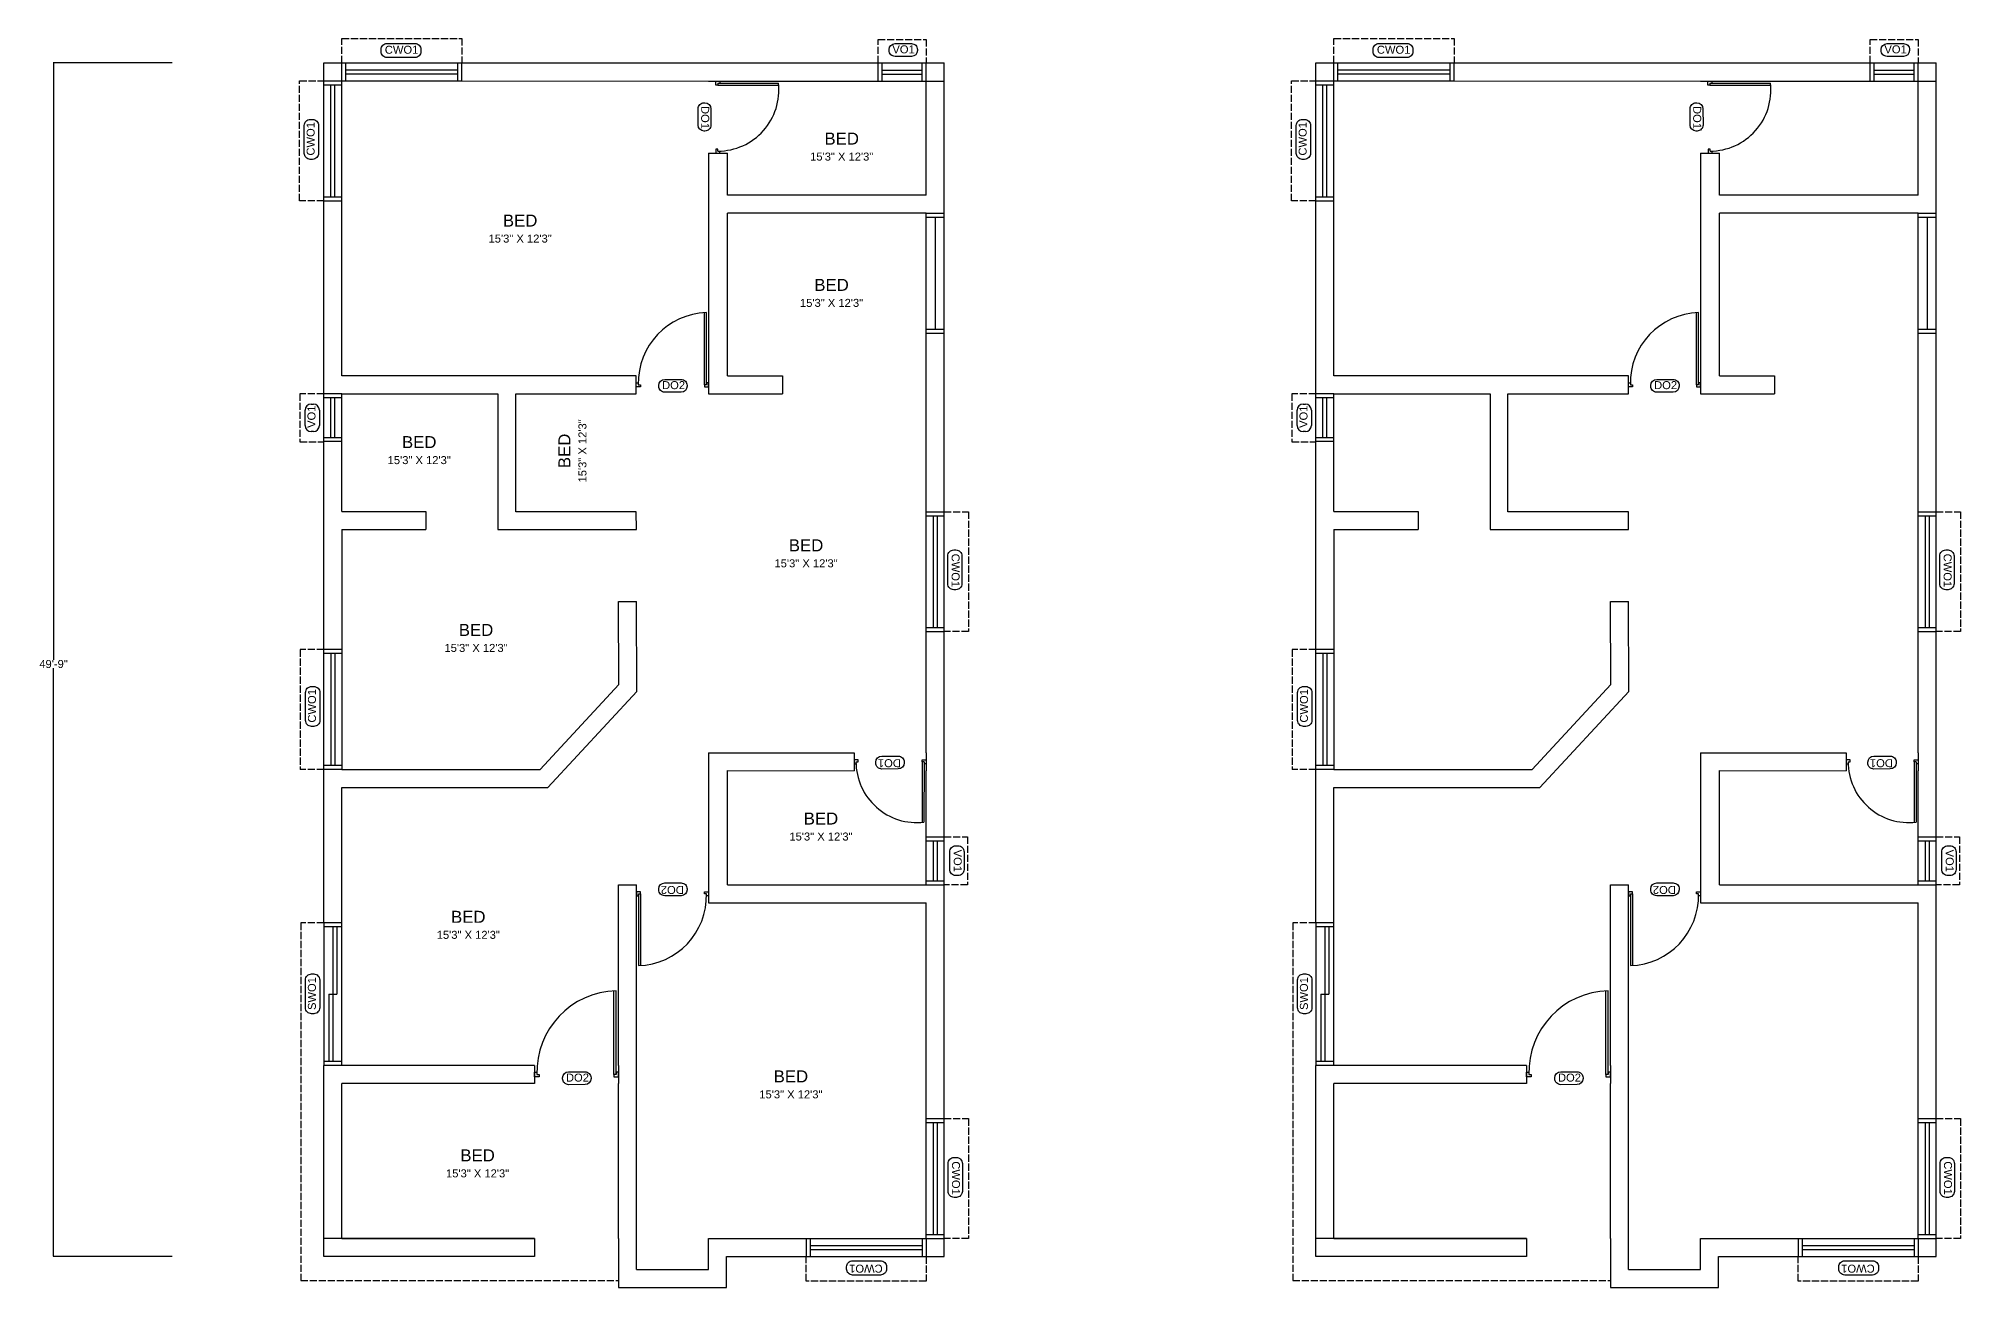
# Model space of a CAD drawing. Header units: inches. Extents: x 501 to 2996, y 333 to 2050.
# Drawn here: x 501 to 1462, y 1425 to 2050 of the extents above; entities that cross this region are included whole.
import ezdxf

# ---------------------------------------------------------------- set-up
doc = ezdxf.new("R2010")
doc.units = ezdxf.units.IN
doc.header["$MEASUREMENT"] = 0
doc.linetypes.add('ACAD_ISO02W100', pattern=[15, 12, -3])
for name, color, linetype in [('BORDERS', 7, 'Continuous'), ('DOOR', 191, 'Continuous'), ('SUNSHADE', 150, 'ACAD_ISO02W100'), ('TEXT', 7, 'Continuous'), ('WALLS', 1, 'Continuous'), ('WINDOW', 5, 'Continuous')]:
    doc.layers.add(name, color=color, linetype=linetype)
doc.styles.get("Standard").update_dxf_attribs({"font": 'arial.ttf'})
doc.dimstyles.get("Standard").update_dxf_attribs({"dimtxt": 4, "dimasz": 0.18, "dimexe": 0.18, "dimexo": 0.0625, "dimgap": 0.09, "dimtad": 0, "dimtih": 1, "dimtoh": 1, "dimdec": 0, "dimzin": 0, "dimdsep": 46, "dimlunit": 4, "dimtxsty": 'Standard', "dimcen": 0.09, "dimadec": 0, "dimazin": 0, "dimtfac": 1, "dimtdec": 0, "dimtofl": 0, "dimtmove": 0, "dimatfit": 3, "dimfxl": 1, "dimtolj": 1, "dimtzin": 0, "dimarcsym": 0})

# ---------------------------------------------------------------- blocks, each defined once
blk = doc.blocks.new('*D11')
at = {"layer": 'Defpoints', "color": 0, "transparency": 16777216}
for p in [(567.62, 2037.77), (508.2, 1440.77), (567.62, 1440.77)]:
    blk.add_point(p, dxfattribs=at)
at = {"layer": 'TEXT', "color": 0, "lineweight": -2, "transparency": 16777216}
for p, q in [((567.56, 2037.77), (508.02, 2037.77)), ((508.2, 2037.59), (508.2, 1739.27)), ((508.2, 1440.95), (508.2, 1735)), ((567.56, 1440.77), (508.02, 1440.77))]:
    blk.add_line(p, q, dxfattribs=at)
at = {"layer": 'TEXT', "color": 0, "transparency": 16777216}
for points in [[(508.17, 2037.59), (508.23, 2037.59), (508.2, 2037.77)], [(508.17, 1440.95), (508.23, 1440.95), (508.2, 1440.77)]]:
    blk.add_solid(points, dxfattribs=at)
at = {"layer": 'TEXT', "color": 0, "transparency": 16777216, "insert": (508.2, 1737.14), "char_height": 4, "attachment_point": 5}
blk.add_mtext('\\A1;49\'-9"', dxfattribs=at)

msp = doc.modelspace()

# ---------------------------------------------------------------- linework, layer by layer
at = {"layer": 'BORDERS'}
for p, q in [((944.41, 1962.63), (953.41, 1962.63)), ((944.41, 1960.63), (953.41, 1960.63)), ((948.91, 1960.63), (948.91, 1904.63)), ((1440.37, 1962.63), (1449.37, 1962.63)), ((1440.37, 1960.63), (1449.37, 1960.63)), ((1444.87, 1960.63), (1444.87, 1904.63)), ((944.41, 1904.63), (953.41, 1904.63)), ((1440.37, 1904.63), (1449.37, 1904.63)), ((944.41, 1902.63), (953.41, 1902.63)), ((1440.37, 1902.63), (1449.37, 1902.63))]:
    msp.add_line(p, q, dxfattribs=at)
at = {"layer": 'DOOR'}
for p, q in [((839.37, 2026.68), (839.37, 2028.68)), ((839.37, 2028.68), (841.37, 2028.68)), ((840.37, 2027.68), (870.58, 2027.7)), ((840.37, 2027.68), (840.37, 2026.68)), ((841.37, 2028.68), (841.37, 2027.68)), ((1335.34, 2026.68), (1335.33, 2028.68)), ((1335.33, 2028.68), (1337.33, 2028.68)), ((1336.33, 2027.68), (1366.55, 2027.7)), ((1336.33, 2027.68), (1336.33, 2026.68)), ((1337.33, 2028.68), (1337.33, 2027.68)), ((840.37, 2026.68), (839.37, 2026.68)), ((840.37, 2026.68), (870.69, 2026.71)), ((1336.33, 2026.68), (1335.34, 2026.68)), ((1336.33, 2026.68), (1366.65, 2026.71)), ((840.4, 1994.68), (839.4, 1994.68)), ((839.4, 1994.68), (839.4, 1992.68)), ((839.4, 1992.68), (841.4, 1992.68)), ((840.4, 1993.68), (840.4, 1994.68)), ((841.4, 1992.68), (841.4, 1993.69)), ((1336.36, 1994.68), (1335.36, 1994.68)), ((1335.36, 1994.68), (1335.36, 1992.68)), ((1335.36, 1992.68), (1337.36, 1992.68)), ((1336.36, 1993.68), (1336.36, 1994.68)), ((1337.36, 1992.68), (1337.36, 1993.69)), ((833.64, 1876.85), (833.64, 1912.89)), ((834.65, 1876.85), (834.65, 1912.89)), ((1329.61, 1876.85), (1329.61, 1912.89)), ((1330.61, 1876.85), (1330.61, 1912.89)), ((799.57, 1877.85), (800.56, 1877.85)), ((799.57, 1875.85), (799.57, 1877.85)), ((801.58, 1875.85), (799.57, 1875.85)), ((800.57, 1876.85), (801.58, 1876.85)), ((801.58, 1876.85), (801.58, 1875.85)), ((833.64, 1876.85), (833.64, 1875.85)), ((834.65, 1876.85), (833.64, 1876.85)), ((833.64, 1875.85), (835.65, 1875.85)), ((835.65, 1877.85), (834.65, 1877.85)), ((834.65, 1877.85), (834.65, 1876.85)), ((835.65, 1875.85), (835.65, 1877.85)), ((1295.53, 1877.85), (1296.52, 1877.85)), ((1295.53, 1875.85), (1295.53, 1877.85)), ((1297.54, 1875.85), (1295.53, 1875.85)), ((1296.54, 1876.85), (1297.54, 1876.85)), ((1297.54, 1876.85), (1297.54, 1875.85)), ((1329.61, 1876.85), (1329.61, 1875.85)), ((1330.61, 1876.85), (1329.61, 1876.85)), ((1329.61, 1875.85), (1331.61, 1875.85)), ((1331.61, 1877.85), (1330.61, 1877.85)), ((1330.61, 1877.85), (1330.61, 1876.85)), ((1331.61, 1875.85), (1331.61, 1877.85)), ((908.41, 1689.29), (908.4, 1687.29)), ((908.4, 1687.29), (909.41, 1687.29)), ((910.4, 1689.28), (908.41, 1689.29)), ((909.4, 1688.29), (910.4, 1688.29)), ((910.4, 1688.29), (910.4, 1689.28)), ((942.41, 1688.27), (942.4, 1657.96)), ((942.41, 1688.27), (942.41, 1689.27)), ((942.41, 1689.27), (944.41, 1689.27)), ((943.41, 1688.27), (942.41, 1688.27)), ((943.41, 1688.27), (943.39, 1658.06)), ((944.4, 1687.27), (943.41, 1687.27)), ((944.41, 1689.27), (944.4, 1687.27)), ((1406.36, 1689.28), (1404.37, 1689.29)), ((1404.37, 1689.29), (1404.37, 1687.29)), ((1404.37, 1687.29), (1405.37, 1687.29)), ((1405.37, 1688.29), (1406.36, 1688.29)), ((1406.36, 1688.29), (1406.36, 1689.28)), ((1438.37, 1688.27), (1438.36, 1657.96)), ((1438.37, 1688.27), (1438.37, 1689.27)), ((1438.37, 1689.27), (1440.37, 1689.27)), ((1439.37, 1688.27), (1438.37, 1688.27)), ((1439.37, 1688.27), (1439.35, 1658.06)), ((1440.37, 1687.27), (1439.37, 1687.27)), ((1440.37, 1689.27), (1440.37, 1687.27)), ((801.64, 1623.27), (799.65, 1623.27)), ((799.65, 1623.27), (799.65, 1621.27)), ((799.65, 1621.27), (800.65, 1621.27)), ((800.65, 1621.27), (800.65, 1622.27)), ((800.65, 1622.27), (801.64, 1622.27)), ((800.65, 1622.27), (800.65, 1586.3)), ((801.64, 1622.27), (801.64, 1623.27)), ((801.64, 1622.27), (801.64, 1586.3)), ((833.65, 1622.27), (833.65, 1623.27)), ((833.65, 1623.27), (835.65, 1623.27)), ((834.65, 1622.27), (833.65, 1622.27)), ((835.65, 1621.27), (834.66, 1621.27)), ((835.65, 1623.27), (835.65, 1621.27)), ((1297.61, 1623.27), (1295.61, 1623.27)), ((1295.61, 1623.27), (1295.61, 1621.27)), ((1295.61, 1621.27), (1296.61, 1621.27)), ((1296.61, 1621.27), (1296.61, 1622.27)), ((1296.61, 1622.27), (1297.61, 1622.27)), ((1296.61, 1622.27), (1296.61, 1586.3)), ((1297.61, 1622.27), (1297.61, 1623.27)), ((1297.61, 1622.27), (1297.61, 1586.3)), ((1329.61, 1622.27), (1329.61, 1623.27)), ((1329.61, 1623.27), (1331.61, 1623.27)), ((1330.61, 1622.27), (1329.61, 1622.27)), ((1331.61, 1621.27), (1330.62, 1621.27)), ((1331.61, 1623.27), (1331.61, 1621.27)), ((788.32, 1531.82), (788.32, 1573.78)), ((789.48, 1531.82), (789.48, 1573.78)), ((1284.28, 1531.82), (1284.28, 1573.78)), ((1285.44, 1531.82), (1285.44, 1573.78)), ((748.65, 1532.98), (749.8, 1532.98)), ((748.65, 1530.65), (748.65, 1532.98)), ((750.98, 1530.65), (748.65, 1530.65)), ((749.81, 1531.82), (750.98, 1531.82)), ((750.98, 1531.82), (750.98, 1530.65)), ((788.32, 1531.82), (788.32, 1530.65)), ((789.48, 1531.82), (788.32, 1531.82)), ((788.32, 1530.65), (790.65, 1530.65)), ((790.65, 1532.98), (789.48, 1532.98)), ((789.48, 1532.98), (789.48, 1531.82)), ((790.65, 1530.65), (790.65, 1532.98)), ((1244.61, 1532.98), (1245.76, 1532.98)), ((1244.61, 1530.65), (1244.61, 1532.98)), ((1246.94, 1530.65), (1244.61, 1530.65)), ((1245.77, 1531.82), (1246.94, 1531.82)), ((1246.94, 1531.82), (1246.94, 1530.65)), ((1284.28, 1531.82), (1284.28, 1530.65)), ((1285.44, 1531.82), (1284.28, 1531.82)), ((1284.28, 1530.65), (1286.61, 1530.65)), ((1286.61, 1532.98), (1285.44, 1532.98)), ((1285.44, 1532.98), (1285.44, 1531.82)), ((1286.61, 1530.65), (1286.61, 1532.98))]:
    msp.add_line(p, q, dxfattribs=at)
for centre, radius, start, end in [((840.38, 2024.09), 30.42, 270.02555, 6.82306), ((1336.35, 2024.09), 30.42, 270.02555, 6.82306), ((835.68, 1877.78), 35.12, 91.69549, 181.52317), ((1331.65, 1877.78), 35.12, 91.69549, 181.52317), ((939.81, 1688.26), 30.42, 179.95764, 276.75515), ((1435.78, 1688.26), 30.42, 179.95764, 276.75515), ((799.61, 1621.34), 35.05, 271.69549, 1.52317), ((1295.57, 1621.34), 35.05, 271.69549, 1.52317), ((790.69, 1532.9), 40.89, 91.69549, 181.52317), ((1286.65, 1532.9), 40.89, 91.69549, 181.52317)]:
    msp.add_arc(centre, radius, start, end, dxfattribs=at)
at = {"layer": 'SUNSHADE', "ltscale": 0.3}
for p, q in [((652.41, 2037.77), (652.41, 2050.02)), ((652.41, 2050.02), (712.41, 2050.02)), ((712.41, 2050.02), (712.41, 2037.77)), ((920.41, 2037.77), (920.41, 2049.56)), ((920.41, 2049.56), (944.4, 2049.56)), ((944.4, 2049.56), (944.41, 2037.77)), ((1148.37, 2037.77), (1148.37, 2050.02)), ((1148.37, 2050.02), (1208.37, 2050.02)), ((1208.37, 2050.02), (1208.37, 2037.77)), ((1416.37, 2037.77), (1416.37, 2049.56)), ((1416.37, 2049.56), (1440.37, 2049.56)), ((1440.37, 2049.56), (1440.37, 2037.77)), ((631.16, 1968.77), (631.16, 2028.77)), ((631.16, 2028.77), (643.41, 2028.77)), ((1127.12, 1968.77), (1127.12, 2028.77)), ((1127.12, 2028.77), (1139.37, 2028.77)), ((643.41, 1968.77), (631.16, 1968.77)), ((1139.37, 1968.77), (1127.12, 1968.77)), ((643.41, 1872.35), (631.39, 1872.35)), ((631.39, 1872.35), (631.39, 1848.28)), ((1139.37, 1872.35), (1127.35, 1872.35)), ((1127.35, 1872.35), (1127.35, 1848.28)), ((631.39, 1848.28), (643.41, 1848.28)), ((1127.35, 1848.28), (1139.37, 1848.28)), ((953.41, 1813.34), (965.66, 1813.34)), ((965.66, 1813.34), (965.66, 1753.34)), ((1449.37, 1813.34), (1461.62, 1813.34)), ((1461.62, 1813.34), (1461.62, 1753.34)), ((965.66, 1753.34), (953.41, 1753.34)), ((1461.62, 1753.34), (1449.37, 1753.34)), ((643.41, 1744.35), (631.48, 1744.35)), ((631.48, 1744.35), (631.48, 1684.35)), ((1139.37, 1744.35), (1127.45, 1744.35)), ((1127.45, 1744.35), (1127.45, 1684.35)), ((643.41, 1684.35), (631.48, 1684.35)), ((1139.37, 1684.35), (1127.45, 1684.35)), ((953.41, 1650.77), (965.2, 1650.77)), ((965.2, 1650.77), (965.2, 1626.77)), ((1449.37, 1650.77), (1461.17, 1650.77)), ((1461.17, 1650.77), (1461.17, 1626.77)), ((965.2, 1626.77), (953.41, 1626.77)), ((1461.17, 1626.77), (1449.37, 1626.77)), ((643.41, 1607.69), (631.76, 1607.69)), ((631.76, 1607.69), (631.76, 1428.9)), ((1139.37, 1607.69), (1127.73, 1607.69)), ((1127.73, 1607.69), (1127.73, 1428.9)), ((953.41, 1509.77), (965.66, 1509.77)), ((965.66, 1509.77), (965.66, 1449.77)), ((1449.37, 1509.77), (1461.62, 1509.77)), ((1461.62, 1509.77), (1461.62, 1449.77)), ((965.66, 1449.77), (953.41, 1449.77)), ((1461.62, 1449.77), (1449.37, 1449.77)), ((884.41, 1428.52), (884.41, 1440.77)), ((944.41, 1440.77), (944.41, 1428.52)), ((1380.37, 1428.52), (1380.37, 1440.77)), ((1440.37, 1440.77), (1440.37, 1428.52)), ((631.76, 1428.9), (790.65, 1428.9)), ((944.41, 1428.52), (884.41, 1428.52)), ((1127.73, 1428.9), (1286.61, 1428.9)), ((1440.37, 1428.52), (1380.37, 1428.52))]:
    msp.add_line(p, q, dxfattribs=at)
at = {"layer": 'TEXT', "ltscale": 0.3}
for p, q in [((636.97, 1867.12), (638.09, 1867.12)), ((1132.93, 1867.12), (1134.05, 1867.12)), ((633.97, 1856.36), (633.97, 1864.12)), ((641.09, 1864.12), (641.09, 1856.36)), ((1129.93, 1856.36), (1129.93, 1864.12)), ((1137.05, 1864.12), (1137.05, 1856.36)), ((638.09, 1853.36), (636.97, 1853.36)), ((1134.05, 1853.36), (1132.93, 1853.36))]:
    msp.add_line(p, q, dxfattribs=at)
for points in [[(674.95, 2047.55), (688.87, 2047.55, -0.414214), (691.87, 2044.55), (691.87, 2043.43, -0.414214), (688.87, 2040.43), (674.95, 2040.43, -0.414214), (671.95, 2043.43), (671.95, 2044.55, -0.414214)], [(928.93, 2047.44), (937.1, 2047.45, -0.414509), (940.11, 2044.45), (940.11, 2044.01, -0.413918), (937.11, 2041.01), (928.94, 2041.01, -0.414509), (925.94, 2044.01), (925.94, 2044.44, -0.413918)], [(1170.92, 2047.55), (1184.83, 2047.55, -0.414214), (1187.83, 2044.55), (1187.83, 2043.43, -0.414214), (1184.83, 2040.43), (1170.92, 2040.43, -0.414214), (1167.92, 2043.43), (1167.92, 2044.55, -0.414214)], [(1424.89, 2047.44), (1433.07, 2047.45, -0.414509), (1436.07, 2044.45), (1436.07, 2044.01, -0.413918), (1433.07, 2041.01), (1424.9, 2041.01, -0.414509), (1421.9, 2044.01), (1421.9, 2044.44, -0.413918)], [(633.56, 1992.55), (633.56, 2006.47, -0.414214), (636.56, 2009.47), (637.67, 2009.47, -0.414214), (640.67, 2006.47), (640.67, 1992.55, -0.414214), (637.67, 1989.55), (636.56, 1989.55, -0.414214)], [(836.89, 2014.86), (836.9, 2006.69, -0.414509), (833.9, 2003.68), (833.46, 2003.68, -0.413918), (830.46, 2006.68), (830.45, 2014.85, -0.414509), (833.45, 2017.85), (833.89, 2017.85, -0.413918)], [(1129.52, 1992.55), (1129.52, 2006.47, -0.414214), (1132.52, 2009.47), (1133.63, 2009.47, -0.414214), (1136.63, 2006.47), (1136.63, 1992.55, -0.414214), (1133.63, 1989.55), (1132.52, 1989.55, -0.414214)], [(1332.85, 2014.86), (1332.86, 2006.69, -0.414509), (1329.86, 2003.68), (1329.42, 2003.68, -0.413918), (1326.42, 2006.68), (1326.41, 2014.85, -0.414509), (1329.41, 2017.85), (1329.85, 2017.85, -0.413918)], [(813.79, 1879.51), (821.96, 1879.52, -0.414509), (824.96, 1876.52), (824.96, 1876.08, -0.413918), (821.96, 1873.08), (813.79, 1873.07, -0.414509), (810.79, 1876.07), (810.79, 1876.51, -0.413918)], [(1309.75, 1879.51), (1317.92, 1879.52, -0.414509), (1320.92, 1876.52), (1320.92, 1876.08, -0.413918), (1317.93, 1873.08), (1309.75, 1873.07, -0.414509), (1306.75, 1876.07), (1306.75, 1876.51, -0.413918)], [(962.38, 1791.21), (962.38, 1777.3, -0.414214), (959.38, 1774.3), (958.26, 1774.3, -0.414214), (955.26, 1777.3), (955.26, 1791.21, -0.414214), (958.26, 1794.21), (959.38, 1794.21, -0.414214)], [(1458.34, 1791.21), (1458.34, 1777.3, -0.414214), (1455.34, 1774.3), (1454.23, 1774.3, -0.414214), (1451.23, 1777.3), (1451.23, 1791.21, -0.414214), (1454.23, 1794.21), (1455.34, 1794.21, -0.414214)], [(634.21, 1708.96), (634.21, 1722.88, -0.414214), (637.21, 1725.88), (638.33, 1725.88, -0.414214), (641.33, 1722.88), (641.33, 1708.96, -0.414214), (638.33, 1705.96), (637.21, 1705.96, -0.414214)], [(1130.17, 1708.96), (1130.17, 1722.88, -0.414214), (1133.17, 1725.88), (1134.29, 1725.88, -0.414214), (1137.29, 1722.88), (1137.29, 1708.96, -0.414214), (1134.29, 1705.96), (1133.17, 1705.96, -0.414214)], [(930.49, 1684.65), (922.32, 1684.64, -0.414509), (919.32, 1687.64), (919.32, 1688.08, -0.413918), (922.31, 1691.08), (930.48, 1691.09, -0.414509), (933.49, 1688.09), (933.49, 1687.65, -0.413918)], [(1426.45, 1684.65), (1418.28, 1684.64, -0.414509), (1415.28, 1687.64), (1415.28, 1688.08, -0.413918), (1418.28, 1691.08), (1426.45, 1691.09, -0.414509), (1429.45, 1688.09), (1429.45, 1687.65, -0.413918)], [(821.96, 1621.25), (813.79, 1621.24, -0.414509), (810.79, 1624.24), (810.79, 1624.68, -0.413918), (813.79, 1627.68), (821.96, 1627.68, -0.414509), (824.96, 1624.68), (824.96, 1624.25, -0.413918)], [(1317.93, 1621.25), (1309.75, 1621.24, -0.414509), (1306.75, 1624.24), (1306.75, 1624.68, -0.413918), (1309.75, 1627.68), (1317.92, 1627.68, -0.414509), (1320.92, 1624.68), (1320.92, 1624.25, -0.413918)], [(634.19, 1565.24), (634.19, 1579.16, -0.414214), (637.19, 1582.16), (638.3, 1582.16, -0.414214), (641.3, 1579.16), (641.3, 1565.24, -0.414214), (638.3, 1562.24), (637.19, 1562.24, -0.414214)], [(1130.15, 1565.24), (1130.15, 1579.16, -0.414214), (1133.15, 1582.16), (1134.27, 1582.16, -0.414214), (1137.27, 1579.16), (1137.27, 1565.24, -0.414214), (1134.27, 1562.24), (1133.15, 1562.24, -0.414214)], [(765.74, 1533.2), (773.91, 1533.21, -0.414509), (776.91, 1530.21), (776.91, 1529.78, -0.413918), (773.91, 1526.78), (765.74, 1526.77, -0.414509), (762.74, 1529.77), (762.74, 1530.2, -0.413918)], [(1261.7, 1533.2), (1269.87, 1533.21, -0.414509), (1272.87, 1530.21), (1272.87, 1529.78, -0.413918), (1269.87, 1526.78), (1261.7, 1526.77, -0.414509), (1258.7, 1529.77), (1258.7, 1530.2, -0.413918)], [(962.56, 1487.33), (962.56, 1473.41, -0.414214), (959.56, 1470.41), (958.44, 1470.41, -0.414214), (955.44, 1473.41), (955.44, 1487.33, -0.414214), (958.44, 1490.33), (959.56, 1490.33, -0.414214)], [(1458.52, 1487.33), (1458.52, 1473.41, -0.414214), (1455.52, 1470.41), (1454.4, 1470.41, -0.414214), (1451.4, 1473.41), (1451.4, 1487.33, -0.414214), (1454.4, 1490.33), (1455.52, 1490.33, -0.414214)], [(921.63, 1431.58), (907.71, 1431.58, -0.414214), (904.71, 1434.58), (904.71, 1435.7, -0.414214), (907.71, 1438.7), (921.63, 1438.7, -0.414214), (924.63, 1435.7), (924.63, 1434.58, -0.414214)], [(1417.59, 1431.58), (1403.68, 1431.58, -0.414214), (1400.68, 1434.58), (1400.68, 1435.7, -0.414214), (1403.68, 1438.7), (1417.59, 1438.7, -0.414214), (1420.59, 1435.7), (1420.59, 1434.58, -0.414214)]]:
    msp.add_lwpolyline(points, format="xyb", close=True, dxfattribs=at)
for points in [[(959.31, 1631.34, -0.414214), (956.31, 1634.34), (956.31, 1643.21, -0.414214), (959.31, 1646.21), (960.43, 1646.21, -0.414214), (963.43, 1643.21), (963.43, 1634.34, -0.414214), (960.43, 1631.34), (959.31, 1631.34)], [(1455.27, 1631.34, -0.414214), (1452.27, 1634.34), (1452.27, 1643.21, -0.414214), (1455.27, 1646.21), (1456.39, 1646.21, -0.414214), (1459.39, 1643.21), (1459.39, 1634.34, -0.414214), (1456.39, 1631.34), (1455.27, 1631.34)]]:
    msp.add_lwpolyline(points, format="xyb", dxfattribs=at)
for centre, start, end in [((636.97, 1864.12), 90, 180), ((638.09, 1864.12), 0, 90), ((1132.93, 1864.12), 90, 180), ((1134.05, 1864.12), 0, 90), ((636.97, 1856.36), 180, 270), ((638.09, 1856.36), 270, 0), ((1132.93, 1856.36), 180, 270), ((1134.05, 1856.36), 270, 0)]:
    msp.add_arc(centre, 3, start, end, dxfattribs=at)
at = {"layer": 'WALLS'}
for p, q in [((643.41, 1872.35), (643.41, 2037.77)), ((643.41, 2037.77), (652.41, 2037.77)), ((712.41, 2037.77), (920.41, 2037.77)), ((944.41, 2037.77), (953.41, 2037.77)), ((953.41, 1813.34), (953.41, 2037.77)), ((1139.37, 1872.35), (1139.37, 2037.77)), ((1139.37, 2037.77), (1148.37, 2037.77)), ((1208.37, 2037.77), (1416.37, 2037.77)), ((1440.37, 2037.77), (1449.37, 2037.77)), ((1449.37, 1813.34), (1449.37, 2037.77)), ((712.41, 2028.74), (835.65, 2028.68)), ((835.65, 2028.68), (845.1, 2028.68)), ((845.1, 2028.68), (920.41, 2028.64)), ((944.41, 1971.63), (944.41, 2028.63)), ((944.41, 2028.63), (953.41, 2028.63)), ((1208.37, 2028.74), (1331.61, 2028.68)), ((1331.61, 2028.68), (1341.06, 2028.68)), ((1341.06, 2028.68), (1416.37, 2028.64)), ((1440.37, 1971.63), (1440.37, 2028.63)), ((1440.37, 2028.63), (1449.37, 2028.63)), ((835.65, 1992.68), (835.65, 1872.34)), ((835.65, 1992.68), (845.15, 1992.68)), ((845.14, 1971.63), (845.15, 1992.68)), ((1331.61, 1992.68), (1331.61, 1872.34)), ((1331.61, 1992.68), (1341.11, 1992.68)), ((1341.1, 1971.63), (1341.11, 1992.68)), ((944.41, 1971.63), (845.1, 1971.63)), ((1440.37, 1971.63), (1341.06, 1971.63)), ((652.41, 1881.35), (652.41, 1968.77)), ((944.41, 1962.63), (845.1, 1962.63)), ((845.1, 1881.35), (845.14, 1962.63)), ((944.41, 1813.34), (944.41, 1962.63)), ((1148.37, 1881.35), (1148.37, 1968.77)), ((1440.37, 1962.63), (1341.06, 1962.63)), ((1341.06, 1881.35), (1341.1, 1962.63)), ((1440.37, 1813.34), (1440.37, 1962.63)), ((799.57, 1881.35), (652.41, 1881.35)), ((799.57, 1872.34), (799.57, 1881.35)), ((845.1, 1881.35), (872.59, 1881.35)), ((872.59, 1881.35), (872.59, 1872.35)), ((1295.53, 1881.35), (1148.37, 1881.35)), ((1295.53, 1872.34), (1295.53, 1881.35)), ((1341.06, 1881.35), (1368.55, 1881.35)), ((1368.55, 1881.35), (1368.55, 1872.35)), ((652.41, 1872.35), (730.41, 1872.35)), ((730.41, 1872.35), (730.41, 1813.35)), ((739.34, 1872.34), (799.57, 1872.34)), ((739.34, 1813.34), (739.34, 1872.34)), ((835.65, 1872.34), (845.1, 1872.34)), ((845.1, 1872.34), (845.1, 1872.35)), ((845.1, 1872.35), (872.59, 1872.35)), ((1148.37, 1872.35), (1226.37, 1872.35)), ((1226.37, 1872.35), (1226.37, 1813.35)), ((1235.3, 1872.34), (1295.53, 1872.34)), ((1235.3, 1813.34), (1235.3, 1872.34)), ((1331.61, 1872.34), (1341.06, 1872.34)), ((1341.06, 1872.34), (1341.06, 1872.35)), ((1341.06, 1872.35), (1368.55, 1872.35)), ((643.41, 1744.35), (643.41, 1848.35)), ((652.41, 1813.35), (652.41, 1848.35)), ((1139.37, 1744.35), (1139.37, 1848.35)), ((1148.37, 1813.35), (1148.37, 1848.35)), ((694.41, 1813.35), (694.41, 1804.35)), ((730.41, 1813.35), (730.41, 1804.35)), ((799.57, 1813.34), (739.34, 1813.34)), ((1190.37, 1813.35), (1190.37, 1804.35)), ((1226.37, 1813.35), (1226.37, 1804.35)), ((1295.53, 1813.34), (1235.3, 1813.34)), ((652.41, 1804.35), (694.41, 1804.35)), ((730.41, 1804.35), (790.83, 1804.35)), ((790.83, 1804.35), (799.6, 1804.37)), ((1148.37, 1804.35), (1190.37, 1804.35)), ((1226.37, 1804.35), (1286.79, 1804.35)), ((1286.79, 1804.35), (1295.56, 1804.37)), ((790.7, 1768.35), (799.7, 1768.37)), ((1286.66, 1768.35), (1295.66, 1768.37)), ((944.41, 1692.77), (944.41, 1753.34)), ((953.41, 1650.77), (953.41, 1753.34)), ((1440.37, 1692.77), (1440.37, 1753.34)), ((1449.37, 1650.77), (1449.37, 1753.34)), ((835.65, 1692.77), (835.65, 1617.77)), ((835.65, 1692.77), (908.41, 1692.77)), ((908.41, 1692.78), (908.4, 1683.79)), ((944.41, 1692.77), (944.4, 1683.77)), ((953.41, 1692.77), (953.41, 1692.77)), ((1331.61, 1692.77), (1331.61, 1617.77)), ((1331.61, 1692.77), (1404.37, 1692.77)), ((1404.37, 1692.78), (1404.36, 1683.79)), ((1440.37, 1692.77), (1440.36, 1683.77)), ((1449.37, 1692.77), (1449.37, 1692.77)), ((643.41, 1607.69), (643.41, 1684.35)), ((845.1, 1626.77), (845.1, 1683.82)), ((845.1, 1683.82), (908.4, 1683.79)), ((944.4, 1683.77), (944.41, 1683.77)), ((944.41, 1650.77), (944.41, 1683.77)), ((1139.37, 1607.69), (1139.37, 1684.35)), ((1341.06, 1626.77), (1341.06, 1683.82)), ((1341.06, 1683.82), (1404.36, 1683.79)), ((1440.36, 1683.77), (1440.37, 1683.77)), ((1440.37, 1650.77), (1440.37, 1683.77)), ((790.65, 1536.31), (790.65, 1626.77)), ((790.65, 1626.77), (799.65, 1626.77)), ((799.65, 1434.3), (799.65, 1626.77)), ((845.1, 1626.77), (944.41, 1626.77)), ((953.41, 1509.77), (953.41, 1626.77)), ((1286.61, 1536.31), (1286.61, 1626.77)), ((1286.61, 1626.77), (1295.61, 1626.77)), ((1295.61, 1434.3), (1295.61, 1626.77)), ((1341.06, 1626.77), (1440.37, 1626.77)), ((1449.37, 1509.77), (1449.37, 1626.77)), ((835.65, 1617.77), (944.41, 1617.77)), ((944.41, 1509.77), (944.41, 1617.77)), ((1331.61, 1617.77), (1440.37, 1617.77)), ((1440.37, 1509.77), (1440.37, 1617.77)), ((643.41, 1440.77), (643.41, 1536.31)), ((643.41, 1528.77), (643.41, 1536.31)), ((748.65, 1536.31), (652.41, 1536.31)), ((748.65, 1536.31), (748.65, 1527.32)), ((790.65, 1536.31), (790.65, 1527.32)), ((1139.37, 1440.77), (1139.37, 1536.31)), ((1139.37, 1528.77), (1139.37, 1536.31)), ((1244.61, 1536.31), (1148.37, 1536.31)), ((1244.61, 1536.31), (1244.61, 1527.32)), ((1286.61, 1536.31), (1286.61, 1527.32)), ((652.41, 1449.77), (652.41, 1527.32)), ((748.65, 1527.32), (652.41, 1527.32)), ((748.65, 1527.32), (652.41, 1527.32)), ((790.65, 1449.77), (790.65, 1527.32)), ((1148.37, 1449.77), (1148.37, 1527.32)), ((1244.61, 1527.32), (1148.37, 1527.32)), ((1244.61, 1527.32), (1148.37, 1527.32)), ((1286.61, 1449.77), (1286.61, 1527.32)), ((748.65, 1449.77), (643.41, 1449.77)), ((652.41, 1449.77), (748.65, 1449.77)), ((748.65, 1449.77), (748.65, 1440.77)), ((790.65, 1449.77), (790.65, 1440.77)), ((835.7, 1449.77), (884.41, 1449.77)), ((835.7, 1434.3), (835.7, 1449.77)), ((944.41, 1449.77), (953.41, 1449.77)), ((953.41, 1440.77), (953.41, 1449.77)), ((1244.61, 1449.77), (1139.37, 1449.77)), ((1148.37, 1449.77), (1244.61, 1449.77)), ((1244.61, 1449.77), (1244.61, 1440.77)), ((1286.61, 1449.77), (1286.61, 1440.77)), ((1331.66, 1449.77), (1380.37, 1449.77)), ((1331.66, 1434.3), (1331.66, 1449.77)), ((1440.37, 1449.77), (1449.37, 1449.77)), ((1449.37, 1440.77), (1449.37, 1449.77)), ((748.65, 1440.77), (643.41, 1440.77)), ((790.65, 1440.77), (790.65, 1425.3)), ((799.65, 1434.3), (835.7, 1434.3)), ((844.7, 1440.77), (884.41, 1440.77)), ((844.7, 1425.3), (844.7, 1440.77)), ((944.41, 1440.77), (953.41, 1440.77)), ((1244.61, 1440.77), (1139.37, 1440.77)), ((1286.61, 1440.77), (1286.61, 1425.3)), ((1295.61, 1434.3), (1331.66, 1434.3)), ((1340.66, 1440.77), (1380.37, 1440.77)), ((1340.66, 1425.3), (1340.66, 1440.77)), ((1440.37, 1440.77), (1449.37, 1440.77)), ((790.65, 1425.3), (844.7, 1425.3)), ((1286.61, 1425.3), (1340.66, 1425.3))]:
    msp.add_line(p, q, dxfattribs=at)
at = {"layer": 'WALLS', "ltscale": 0.3}
for p, q in [((652.41, 1607.69), (652.41, 1675.35)), ((1148.37, 1607.69), (1148.37, 1675.35))]:
    msp.add_line(p, q, dxfattribs=at)
at = {"layer": 'WALLS'}
for points in [[(643.41, 2028.77), (643.41, 2037.77)], [(1139.37, 2028.77), (1139.37, 2037.77)], [(643.41, 1887.77), (643.41, 1968.77)], [(1139.37, 1887.77), (1139.37, 1968.77)], [(652.41, 1813.35), (694.41, 1813.35)], [(799.6, 1804.37), (799.57, 1813.34)], [(1148.37, 1813.35), (1190.37, 1813.35)], [(1295.56, 1804.37), (1295.53, 1813.34)], [(652.41, 1804.35), (652.41, 1744.35)], [(1148.37, 1804.35), (1148.37, 1744.35)], [(652.41, 1675.35), (755.36, 1675.35), (799.83, 1723.41), (799.7, 1768.37)], [(790.82, 1726.92), (790.7, 1768.35)], [(1148.37, 1675.35), (1251.32, 1675.35), (1295.79, 1723.41), (1295.66, 1768.37)], [(1286.78, 1726.92), (1286.66, 1768.35)], [(652.41, 1684.35), (751.43, 1684.35), (790.83, 1726.93)], [(1148.37, 1684.35), (1247.39, 1684.35), (1286.79, 1726.93)]]:
    msp.add_lwpolyline(points, dxfattribs=at)
at = {"layer": 'WINDOW'}
for p, q in [((652.41, 2037.77), (712.41, 2037.77)), ((652.41, 2028.77), (652.41, 2037.77)), ((654.41, 2028.77), (654.41, 2037.77)), ((710.41, 2028.77), (710.41, 2037.77)), ((712.41, 2028.77), (712.41, 2037.77)), ((920.41, 2037.77), (944.41, 2037.77)), ((920.41, 2028.63), (920.41, 2037.77)), ((922.41, 2028.63), (922.41, 2037.77)), ((942.41, 2028.63), (942.41, 2037.77)), ((944.41, 2028.63), (944.41, 2037.77)), ((1148.37, 2037.77), (1208.37, 2037.77)), ((1148.37, 2028.77), (1148.37, 2037.77)), ((1150.37, 2028.77), (1150.37, 2037.77)), ((1206.37, 2028.77), (1206.37, 2037.77)), ((1208.37, 2028.77), (1208.37, 2037.77)), ((1416.37, 2037.77), (1440.37, 2037.77)), ((1416.37, 2028.63), (1416.37, 2037.77)), ((1418.37, 2028.63), (1418.37, 2037.77)), ((1438.37, 2028.63), (1438.37, 2037.77)), ((1440.37, 2028.63), (1440.37, 2037.77)), ((643.41, 2028.77), (652.41, 2028.76)), ((643.41, 2028.77), (652.41, 2028.77)), ((652.41, 2028.76), (652.41, 2028.77)), ((652.41, 1968.77), (652.41, 2028.76)), ((652.41, 2028.76), (712.41, 2028.74)), ((654.41, 2034.27), (710.41, 2034.27)), ((654.41, 2032.27), (710.41, 2032.27)), ((920.41, 2028.64), (944.41, 2028.63)), ((922.41, 2034.2), (942.41, 2034.2)), ((922.41, 2032.2), (942.41, 2032.2)), ((1139.37, 2028.77), (1148.37, 2028.76)), ((1139.37, 2028.77), (1148.37, 2028.77)), ((1148.37, 2028.76), (1148.37, 2028.77)), ((1148.37, 1968.77), (1148.37, 2028.76)), ((1148.37, 2028.76), (1208.37, 2028.74)), ((1150.37, 2034.27), (1206.37, 2034.27)), ((1150.37, 2032.27), (1206.37, 2032.27)), ((1416.37, 2028.64), (1440.37, 2028.63)), ((1418.37, 2034.2), (1438.37, 2034.2)), ((1418.37, 2032.2), (1438.37, 2032.2)), ((643.41, 2026.77), (652.41, 2026.77)), ((646.91, 1970.77), (646.91, 2026.77)), ((648.91, 1970.77), (648.91, 2026.77)), ((1139.37, 2026.77), (1148.37, 2026.77)), ((1142.87, 1970.77), (1142.87, 2026.77)), ((1144.87, 1970.77), (1144.87, 2026.77)), ((643.41, 1970.77), (652.41, 1970.77)), ((1139.37, 1970.77), (1148.37, 1970.77)), ((643.41, 1968.77), (652.41, 1968.77)), ((1139.37, 1968.77), (1148.37, 1968.77)), ((643.41, 1848.35), (643.41, 1872.35)), ((652.41, 1872.35), (643.41, 1872.35)), ((652.41, 1870.35), (643.41, 1870.35)), ((646.91, 1850.35), (646.91, 1870.35)), ((648.91, 1850.35), (648.91, 1870.35)), ((652.41, 1848.35), (652.41, 1872.35)), ((1139.37, 1848.35), (1139.37, 1872.35)), ((1148.37, 1872.35), (1139.37, 1872.35)), ((1148.37, 1870.35), (1139.37, 1870.35)), ((1142.87, 1850.35), (1142.87, 1870.35)), ((1144.87, 1850.35), (1144.87, 1870.35)), ((1148.37, 1848.35), (1148.37, 1872.35)), ((652.41, 1850.35), (643.41, 1850.35)), ((652.41, 1848.35), (643.41, 1848.35)), ((1148.37, 1850.35), (1139.37, 1850.35)), ((1148.37, 1848.35), (1139.37, 1848.35)), ((944.41, 1753.34), (944.41, 1813.34)), ((944.41, 1813.34), (953.41, 1813.34)), ((944.41, 1811.34), (953.41, 1811.34)), ((947.91, 1811.34), (947.91, 1755.34)), ((949.91, 1811.34), (949.91, 1755.34)), ((953.41, 1753.34), (953.41, 1813.34)), ((1440.37, 1753.34), (1440.37, 1813.34)), ((1440.37, 1813.34), (1449.37, 1813.34)), ((1440.37, 1811.34), (1449.37, 1811.34)), ((1443.87, 1811.34), (1443.87, 1755.34)), ((1445.87, 1811.34), (1445.87, 1755.34)), ((1449.37, 1753.34), (1449.37, 1813.34)), ((944.41, 1755.34), (953.41, 1755.34)), ((944.41, 1753.34), (953.41, 1753.34)), ((1440.37, 1755.34), (1449.37, 1755.34)), ((1440.37, 1753.34), (1449.37, 1753.34)), ((643.41, 1684.35), (643.41, 1744.35)), ((652.41, 1744.35), (643.41, 1744.35)), ((652.41, 1742.35), (643.41, 1742.35)), ((646.91, 1742.35), (646.91, 1686.35)), ((648.91, 1742.35), (648.91, 1686.35)), ((1139.37, 1684.35), (1139.37, 1744.35)), ((1148.37, 1744.35), (1139.37, 1744.35)), ((1148.37, 1742.35), (1139.37, 1742.35)), ((1142.87, 1742.35), (1142.87, 1686.35)), ((1144.87, 1742.35), (1144.87, 1686.35)), ((652.41, 1686.35), (643.41, 1686.35)), ((652.41, 1684.35), (643.41, 1684.35)), ((1148.37, 1686.35), (1139.37, 1686.35)), ((1148.37, 1684.35), (1139.37, 1684.35)), ((944.41, 1626.77), (944.41, 1650.77)), ((944.41, 1650.77), (953.41, 1650.77)), ((944.41, 1648.77), (953.41, 1648.77)), ((947.91, 1648.77), (947.91, 1628.77)), ((949.91, 1648.77), (949.91, 1628.77)), ((953.41, 1626.77), (953.41, 1650.77)), ((1440.37, 1626.77), (1440.37, 1650.77)), ((1440.37, 1650.77), (1449.37, 1650.77)), ((1440.37, 1648.77), (1449.37, 1648.77)), ((1443.87, 1648.77), (1443.87, 1628.77)), ((1445.87, 1648.77), (1445.87, 1628.77)), ((1449.37, 1626.77), (1449.37, 1650.77)), ((944.41, 1628.77), (953.41, 1628.77)), ((944.41, 1626.77), (953.41, 1626.77)), ((1440.37, 1628.77), (1449.37, 1628.77)), ((1440.37, 1626.77), (1449.37, 1626.77)), ((652.41, 1607.69), (643.41, 1607.69)), ((652.41, 1605.69), (643.41, 1605.69)), ((1148.37, 1607.69), (1139.37, 1607.69)), ((1148.37, 1605.69), (1139.37, 1605.69)), ((652.41, 1538.31), (643.41, 1538.31)), ((1148.37, 1538.31), (1139.37, 1538.31)), ((652.41, 1536.31), (643.41, 1536.31)), ((1148.37, 1536.31), (1139.37, 1536.31)), ((944.41, 1449.77), (944.41, 1509.77)), ((944.41, 1509.77), (953.41, 1509.77)), ((953.41, 1449.77), (953.41, 1509.77)), ((1440.37, 1449.77), (1440.37, 1509.77)), ((1440.37, 1509.77), (1449.37, 1509.77)), ((1449.37, 1449.77), (1449.37, 1509.77)), ((944.41, 1507.77), (953.41, 1507.77)), ((947.91, 1507.77), (947.91, 1451.77)), ((949.91, 1507.77), (949.91, 1451.77)), ((1440.37, 1507.77), (1449.37, 1507.77)), ((1443.87, 1507.77), (1443.87, 1451.77)), ((1445.87, 1507.77), (1445.87, 1451.77)), ((944.41, 1451.77), (953.41, 1451.77)), ((1440.37, 1451.77), (1449.37, 1451.77)), ((884.41, 1449.77), (944.41, 1449.77)), ((884.41, 1449.77), (884.41, 1440.77)), ((886.41, 1449.77), (886.41, 1440.77)), ((886.41, 1446.27), (942.41, 1446.27)), ((886.41, 1444.27), (942.41, 1444.27)), ((942.41, 1449.77), (942.41, 1440.77)), ((944.41, 1449.77), (944.41, 1440.77)), ((944.41, 1449.77), (953.41, 1449.77)), ((1380.37, 1449.77), (1440.37, 1449.77)), ((1380.37, 1449.77), (1380.37, 1440.77)), ((1382.37, 1449.77), (1382.37, 1440.77)), ((1382.37, 1446.27), (1438.37, 1446.27)), ((1382.37, 1444.27), (1438.37, 1444.27)), ((1438.37, 1449.77), (1438.37, 1440.77)), ((1440.37, 1449.77), (1440.37, 1440.77)), ((1440.37, 1449.77), (1449.37, 1449.77)), ((884.41, 1440.77), (944.41, 1440.77)), ((1380.37, 1440.77), (1440.37, 1440.77))]:
    msp.add_line(p, q, dxfattribs=at)
at = {"layer": 'WINDOW', "ltscale": 0.3}
for p, q in [((643.41, 1607.69), (643.41, 1536.31)), ((647.91, 1605.69), (647.91, 1538.31)), ((649.91, 1605.69), (649.91, 1572)), ((652.41, 1536.31), (652.41, 1607.69)), ((1139.37, 1607.69), (1139.37, 1536.31)), ((1143.87, 1605.69), (1143.87, 1538.31)), ((1145.87, 1605.69), (1145.87, 1572)), ((1148.37, 1536.31), (1148.37, 1607.69)), ((645.91, 1572), (645.91, 1538.31)), ((645.91, 1572), (649.91, 1572)), ((1141.87, 1572), (1141.87, 1538.31)), ((1141.87, 1572), (1145.87, 1572))]:
    msp.add_line(p, q, dxfattribs=at)
at = {"layer": 'WINDOW'}
for points in [[(643.41, 1968.77), (643.41, 2028.77)], [(1139.37, 1968.77), (1139.37, 2028.77)], [(652.41, 1744.35), (652.41, 1684.35)], [(1148.37, 1744.35), (1148.37, 1684.35)]]:
    msp.add_lwpolyline(points, dxfattribs=at)

# ---------------------------------------------------------------- texts
at = {"layer": 'TEXT', "ltscale": 0.3, "attachment_point": 1}
for s, width, insert, char_height in [('CWO1', 26.9054, (673.83, 2046.36), 4), ('VO1', 26.9054, (927.58, 2046.54), 4), ('CWO1', 26.9054, (1169.8, 2046.36), 4), ('VO1', 26.9054, (1423.54, 2046.54), 4), ('\\pxqc;BED\\P{\\H0.66667x;15\'3" X 12\'3"}', 78.7675, (862.87, 2002.92), 6), ('\\pxqc;BED\\P{\\H0.66667x;15\'3" X 12\'3"}', 78.7675, (702.1, 1961.92), 6), ('\\pxqc;BED\\P{\\H0.66667x;15\'3" X 12\'3"}', 78.7675, (857.79, 1929.76), 6), ('DO2', 26.9054, (812.44, 1878.61), 4), ('DO2', 26.9054, (1308.4, 1878.61), 4), ('\\pxqc;BED\\P{\\H0.66667x;15\'3" X 12\'3"}', 78.7675, (651.64, 1851.13), 6), ('\\pxqc;BED\\P{\\H0.66667x;15\'3" X 12\'3"}', 78.7675, (845.05, 1799.51), 6), ('\\pxqc;BED\\P{\\H0.66667x;15\'3" X 12\'3"}', 78.7675, (680.06, 1757.19), 6), ('\\pxqc;BED\\P{\\H0.66667x;15\'3" X 12\'3"}', 78.7675, (852.5, 1662.87), 6), ('\\pxqc;BED\\P{\\H0.66667x;15\'3" X 12\'3"}', 78.7675, (676.18, 1613.71), 6), ('DO2', 26.9054, (764.39, 1532.3), 4), ('\\pxqc;BED\\P{\\H0.66667x;15\'3" X 12\'3"}', 78.7675, (837.46, 1533.92), 6), ('DO2', 26.9054, (1260.35, 1532.3), 4), ('\\pxqc;BED\\P{\\H0.66667x;15\'3" X 12\'3"}', 78.7675, (680.83, 1494.41), 6)]:
    msp.add_mtext_dynamic_manual_height_columns(s, width=width, gutter_width=1, heights=[0], dxfattribs=dict(at, insert=insert, char_height=char_height))
for s, width, insert, char_height, rotation in [('DO1', 26.9054, (835.99, 2016.21), 4, 270), ('DO1', 26.9054, (1331.95, 2016.21), 4, 270), ('CWO1', 26.9054, (634.74, 1991.43), 4, 90), ('CWO1', 26.9054, (1130.7, 1991.43), 4, 90), ('VO1', 26.9054, (635.15, 1855.24), 4, 90), ('VO1', 26.9054, (1131.11, 1855.24), 4, 90), ('\\pxqc;BED\\P{\\H0.66667x;15\'3" X 12\'3"}', 78.7675, (760.62, 1804.35), 6, 90), ('CWO1', 26.9054, (961.2, 1792.33), 4, 270), ('CWO1', 26.9054, (1457.16, 1792.33), 4, 270), ('CWO1', 26.9054, (635.4, 1707.85), 4, 90), ('CWO1', 26.9054, (1131.36, 1707.85), 4, 90), ('DO1', 26.9054, (931.84, 1685.55), 4, 180), ('DO1', 26.9054, (1427.8, 1685.55), 4, 180), ('VO1', 26.9054, (962.25, 1644.33), 4, 270), ('VO1', 26.9054, (1458.21, 1644.33), 4, 270), ('DO2', 26.9054, (823.31, 1622.15), 4, 180), ('DO2', 26.9054, (1319.28, 1622.15), 4, 180), ('SWO1', 26.9054, (635.37, 1564.12), 4, 90), ('SWO1', 26.9054, (1131.33, 1564.12), 4, 90), ('CWO1', 26.9054, (961.37, 1488.45), 4, 270), ('CWO1', 26.9054, (1457.34, 1488.45), 4, 270), ('CWO1', 26.9054, (922.75, 1432.76), 4, 180), ('CWO1', 26.9054, (1418.71, 1432.76), 4, 180)]:
    msp.add_mtext_dynamic_manual_height_columns(s, width=width, gutter_width=1, heights=[0], dxfattribs=dict(at, insert=insert, char_height=char_height, rotation=rotation))

# ---------------------------------------------------------------- dimensions: what is measured, and where the dimension line sits
at = {"layer": 'TEXT'}
dim = msp.add_linear_dim(base=(508.2, 1440.77), p1=(567.62, 2037.77), p2=(567.62, 1440.77), angle=90, dimstyle='Standard', dxfattribs=at)
dim.commit()
dim.dimension.update_dxf_attribs({"geometry": '*D11', "text_midpoint": (508.2, 1737.14), "dimtype": 160})

doc.saveas('drawing.dxf')
